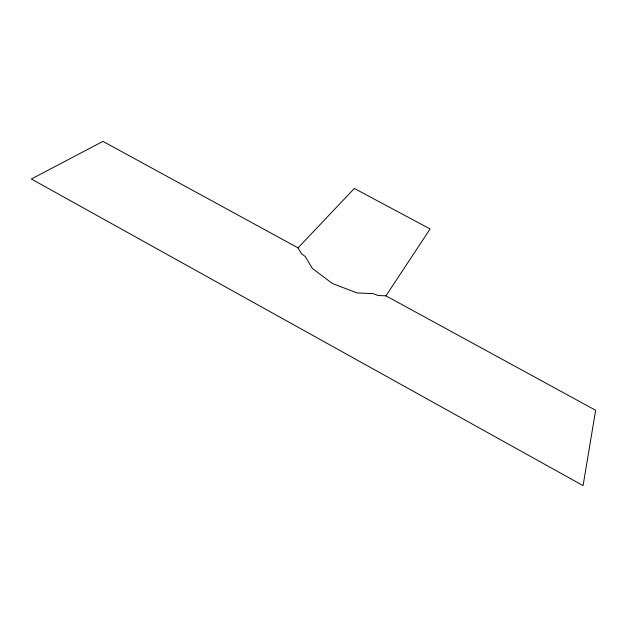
<?xml version="1.0" encoding="UTF-8"?>
<svg xmlns="http://www.w3.org/2000/svg" width="627" height="627" viewBox="0 0 627 627"><rect width="100%" height="100%" fill="white"/><g stroke="black" fill="none" stroke-linecap="round" stroke-linejoin="round"><path stroke-width="0.94" d="M385.95 295.842L430.098 228.949L354.333 188.453L298.052 247.869L301.454 253.669L305.357 256.592L312.324 268.411L332.373 283.514L357.124 292.934L373.175 293.648L378.034 295.505L385.95 295.842L595.65 410.293L583.079 485.611L31.35 179.008L102.953 141.388L298.052 247.869"/></g></svg>
